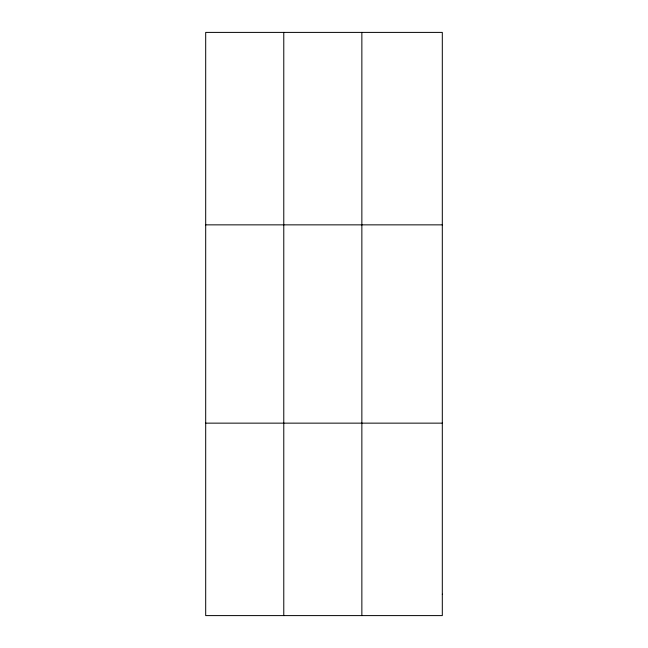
<?xml version="1.0" encoding="UTF-8"?>
<svg xmlns="http://www.w3.org/2000/svg" width="648" height="648" viewBox="0 0 648 648"><rect width="100%" height="100%" fill="white"/><g stroke="black" fill="none" stroke-linecap="round" stroke-linejoin="round"><path stroke-width="0.97" d="M283.775 615.6L283.775 32.4M361.859 615.6L361.859 32.4M205.691 224.856L442.309 224.856M205.691 423.144L442.309 423.144M442.309 594.216L442.309 615.6L205.691 615.6L205.691 32.4L442.309 32.4L442.309 594.216"/></g></svg>
